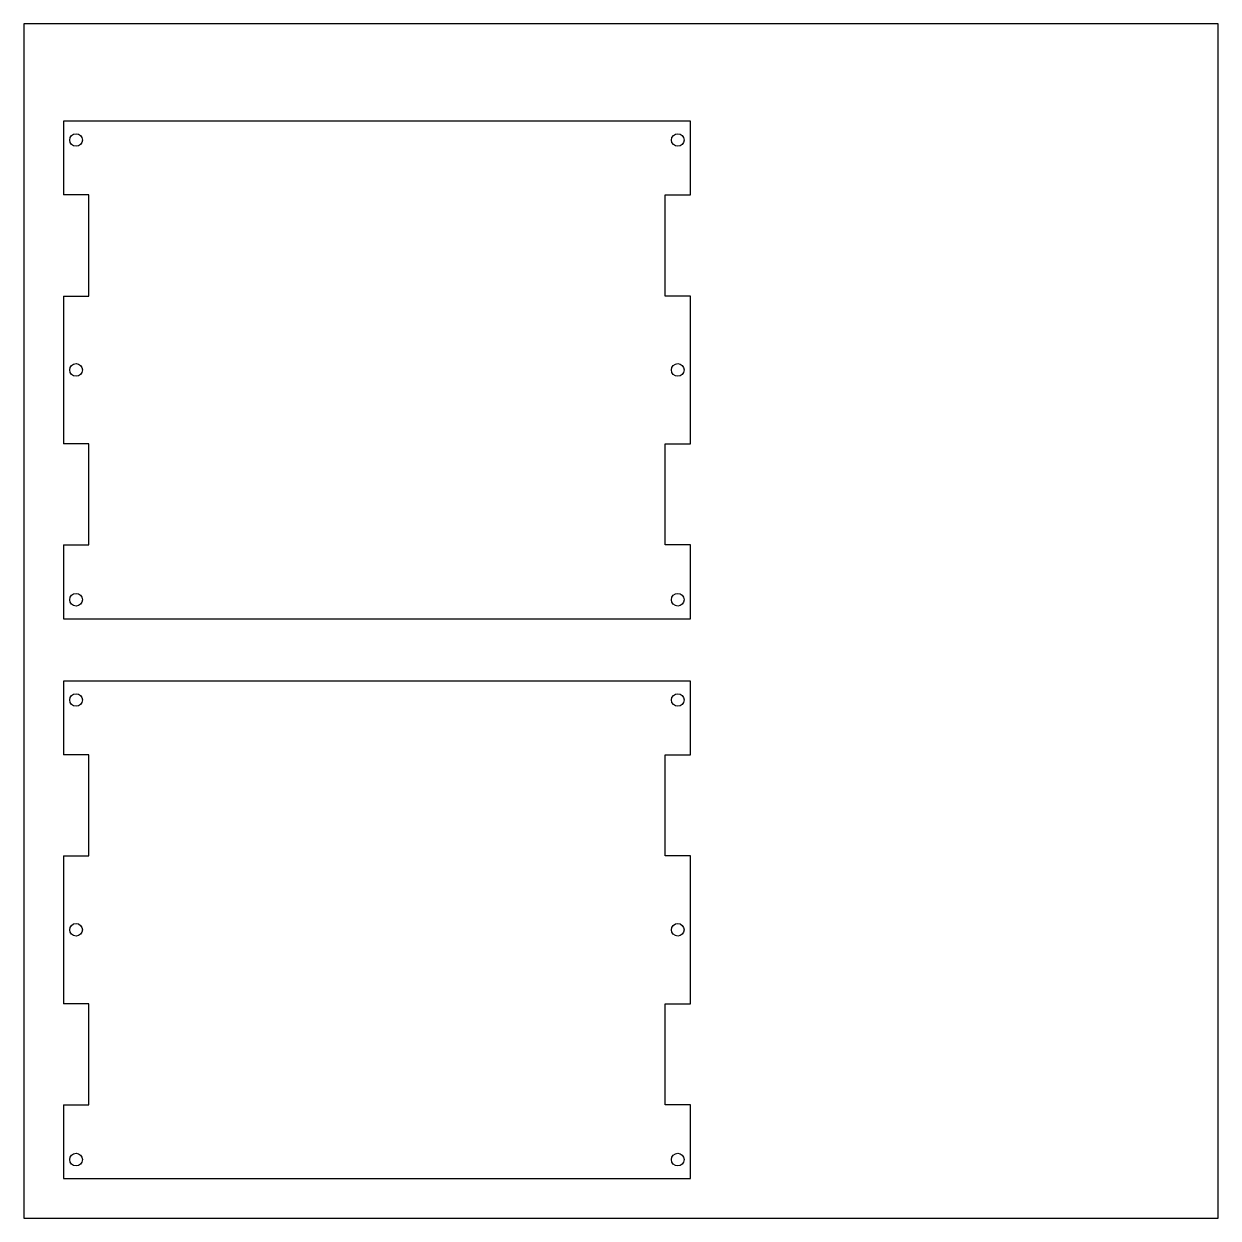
# Model space of a CAD drawing. Header units: millimetres. Extents: x 0 to 600, y 0 to 600.
import ezdxf

# ---------------------------------------------------------------- set-up
doc = ezdxf.new("R2010")
doc.units = ezdxf.units.MM

msp = doc.modelspace()

# ---------------------------------------------------------------- linework, layer by layer
at = {"color": 7, "linetype": 'Continuous', "lineweight": 25}
for p, q in [((19.89, 551.17), (19.89, 514.07)), ((334.89, 551.17), (19.89, 551.17)), ((334.89, 514.07), (334.89, 551.17)), ((32.59, 514.07), (19.89, 514.07)), ((32.59, 463.27), (32.59, 514.07)), ((322.19, 514.07), (334.89, 514.07)), ((322.19, 463.27), (322.19, 514.07)), ((19.89, 463.27), (19.89, 389.07)), ((19.89, 463.27), (32.59, 463.27)), ((334.89, 463.27), (322.19, 463.27)), ((334.89, 389.07), (334.89, 463.27)), ((32.59, 389.07), (19.89, 389.07)), ((32.59, 338.27), (32.59, 389.07)), ((322.19, 389.07), (334.89, 389.07)), ((322.19, 338.27), (322.19, 389.07)), ((19.89, 338.27), (19.89, 301.17)), ((19.89, 338.27), (32.59, 338.27)), ((334.89, 338.27), (322.19, 338.27)), ((334.89, 301.17), (334.89, 338.27)), ((19.89, 301.17), (334.89, 301.17)), ((19.89, 269.84), (19.89, 232.74)), ((334.89, 269.84), (19.89, 269.84)), ((334.89, 232.74), (334.89, 269.84)), ((32.59, 232.74), (19.89, 232.74)), ((32.59, 181.94), (32.59, 232.74)), ((322.19, 232.74), (334.89, 232.74)), ((322.19, 181.94), (322.19, 232.74)), ((19.89, 181.94), (19.89, 107.74)), ((19.89, 181.94), (32.59, 181.94)), ((334.89, 181.94), (322.19, 181.94)), ((334.89, 107.74), (334.89, 181.94)), ((32.59, 107.74), (19.89, 107.74)), ((32.59, 56.94), (32.59, 107.74)), ((322.19, 107.74), (334.89, 107.74)), ((322.19, 56.94), (322.19, 107.74)), ((19.89, 56.94), (19.89, 19.84)), ((19.89, 56.94), (32.59, 56.94)), ((334.89, 56.94), (322.19, 56.94)), ((334.89, 19.84), (334.89, 56.94)), ((19.89, 19.84), (334.89, 19.84))]:
    msp.add_line(p, q, dxfattribs=at)
msp.add_lwpolyline([(0, 0), (600, 0), (600, 600), (0, 600)], close=True)
for centre, radius in [((26.24, 541.65), 3.17), ((328.54, 541.65), 3.17), ((26.24, 426.17), 3.18), ((328.54, 426.17), 3.18), ((26.24, 310.7), 3.18), ((328.54, 310.7), 3.18), ((26.24, 260.32), 3.17), ((328.54, 260.32), 3.17), ((26.24, 144.84), 3.18), ((328.54, 144.84), 3.18), ((26.24, 29.37), 3.18), ((328.54, 29.37), 3.18)]:
    msp.add_circle(centre, radius, dxfattribs=at)

doc.saveas('drawing.dxf')
